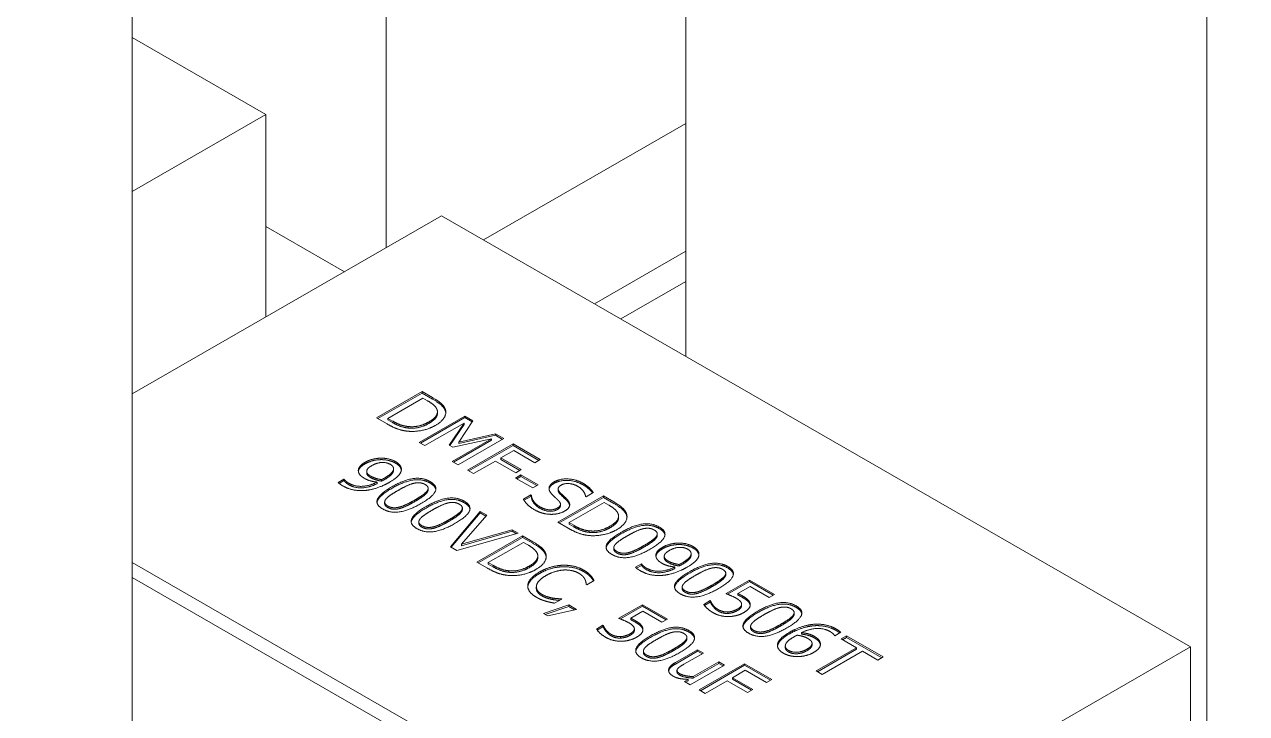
# Model space of a CAD drawing. Header units: millimetres. Extents: x 0 to 8410, y 0 to 5940.
# Drawn here: x 6881.3 to 6947.7, y 4976.3 to 5013.7 of the extents above; entities that cross this region are included whole.
import ezdxf

# ---------------------------------------------------------------- set-up
doc = ezdxf.new("R2010")
doc.units = ezdxf.units.MM
doc.header["$LTSCALE"] = 10
doc.layers.add('가시적인 것(ISO)', color=3, linetype='Continuous', lineweight=5, true_color=0x00ff00)
doc.layers.add('해치(ISO)', color=7, linetype='Continuous', lineweight=5)

msp = doc.modelspace()

# ---------------------------------------------------------------- hatches: boundary and pattern name
at = {"layer": '해치(ISO)'}
h = msp.add_hatch(dxfattribs=at)
h.set_pattern_fill('ANSI31', color=256, scale=254, angle=74.99998, style=0)
h.set_pattern_definition([(119.99998, (0, 0), (-27.49631, -15.87499), [])])
edge = h.paths.add_edge_path()
edge.add_line((7404.266, 4779.834), (7404.266, 4781.463))
edge.add_line((7404.266, 4781.463), (7404.266, 4781.939))
edge.add_line((7404.266, 4781.939), (7404.266, 4785.699))
edge.add_line((7404.266, 4785.699), (7404.266, 4786.359))
edge.add_line((7404.266, 4786.359), (7404.266, 4792.156))
edge.add_line((7404.266, 4792.156), (7404.266, 4792.172))
edge.add_line((7404.266, 4792.172), (7404.266, 4792.297))
edge.add_line((7404.266, 4792.297), (7404.266, 4796.599))
edge.add_line((7404.266, 4796.599), (7404.266, 4801.485))
edge.add_line((7404.266, 4801.485), (7404.266, 4808.841))
edge.add_line((7404.266, 4808.841), (7404.266, 4812.536))
edge.add_line((7404.266, 4812.536), (7403.364, 4813.055))
edge.add_line((7403.364, 4813.055), (7401.607, 4814.067))
edge.add_line((7401.607, 4814.067), (7401.098, 4814.36))
edge.add_line((7401.098, 4814.36), (7399.485, 4815.289))
edge.add_line((7399.485, 4815.289), (7381.652, 4825.558))
edge.add_line((7381.652, 4825.558), (7377.402, 4828.006))
edge.add_line((7377.402, 4828.006), (7375.982, 4828.824))
edge.add_line((7375.982, 4828.824), (7375.982, 4827.189))
edge.add_ellipse((7378.103, 4825.967), major_axis=(1.497, -2.6), ratio=0.578093, start_angle=225.11079, end_angle=315.11079)
edge.add_line((7378.103, 4823.514), (7397.549, 4812.316))
edge.add_ellipse((7397.549, 4808.637), major_axis=(2.246, -3.9), ratio=0.578093, start_angle=45.11079, end_angle=135.11079, ccw=False)
edge.add_line((7400.731, 4806.805), (7400.731, 4784.323))
edge.add_ellipse((7402.852, 4783.101), major_axis=(1.497, -2.6), ratio=0.578093, start_angle=225.11079, end_angle=315.11079)
edge.add_line((7402.852, 4780.648), (7404.266, 4779.834))
edge = h.paths.add_edge_path()
edge.add_line((6488.28, 5307.315), (6489.694, 5306.501))
edge.add_ellipse((6489.694, 5308.954), major_axis=(1.497, -2.6), ratio=0.578093, start_angle=315.11079, end_angle=405.11079)
edge.add_line((6491.816, 5307.732), (6491.816, 5330.214))
edge.add_ellipse((6494.998, 5328.382), major_axis=(-2.246, 3.9), ratio=0.578093, start_angle=315.11079, end_angle=405.11079, ccw=False)
edge.add_line((6494.998, 5332.061), (6514.443, 5320.863))
edge.add_ellipse((6514.443, 5323.316), major_axis=(1.497, -2.6), ratio=0.578093, start_angle=315.11079, end_angle=405.11079)
edge.add_line((6516.564, 5322.094), (6516.564, 5323.729))
edge.add_line((6516.564, 5323.729), (6498.559, 5334.098))
edge.add_line((6498.559, 5334.098), (6498.547, 5334.105))
edge.add_line((6498.547, 5334.105), (6488.28, 5340.017))
edge.add_line((6488.28, 5340.017), (6488.28, 5307.315))

# ---------------------------------------------------------------- linework, layer by layer
at = {"layer": '가시적인 것(ISO)'}
for p, q in [((6887.176, 3452.778), (6887.176, 5110.308)), ((6900.975, 5001.574), (6900.975, 5039.831)), ((6917.238, 5030.465), (6917.238, 4995.669)), ((6945.523, 4973.3), (6945.523, 5014.177)), ((6894.434, 5008.802), (6887.176, 5012.981)), ((6887.176, 5004.622), (6894.434, 5008.802)), ((6894.434, 4997.807), (6894.434, 5008.802)), ((6906.256, 5001.994), (6917.238, 5008.319)), ((6903.98, 5003.304), (6887.176, 4993.628)), ((6944.639, 4979.891), (6903.98, 5003.304)), ((6894.434, 5002.72), (6898.7, 5000.264)), ((6912.282, 4998.524), (6917.238, 5001.378)), ((6917.238, 4999.742), (6913.702, 4997.706)), ((6900.447, 4992.327), (6902.922, 4993.752)), ((6900.518, 4992.286), (6902.922, 4993.67)), ((6902.966, 4993.398), (6901.061, 4992.301)), ((6902.922, 4993.752), (6903.485, 4993.427)), ((6902.922, 4993.752), (6902.922, 4993.67)), ((6902.922, 4993.67), (6903.485, 4993.346)), ((6903.217, 4993.254), (6902.966, 4993.398)), ((6903.751, 4992.653), (6903.751, 4992.571)), ((6901.017, 4991.999), (6900.447, 4992.327)), ((6901.061, 4992.301), (6901.061, 4992.219)), ((6901.061, 4992.301), (6901.311, 4992.157)), ((6901.061, 4992.219), (6901.311, 4992.075)), ((6902.755, 4990.997), (6905.23, 4992.422)), ((6902.826, 4990.956), (6905.23, 4992.341)), ((6905.194, 4992.048), (6903.062, 4990.821)), ((6904.384, 4990.845), (6905.194, 4992.048)), ((6904.424, 4990.822), (6905.194, 4991.967)), ((6905.679, 4992.164), (6904.919, 4991.015)), ((6905.194, 4992.048), (6905.194, 4991.967)), ((6905.23, 4992.422), (6905.679, 4992.164)), ((6905.23, 4992.422), (6905.23, 4992.341)), ((6905.23, 4992.341), (6905.64, 4992.105)), ((6902.16, 4991.858), (6902.16, 4991.776)), ((6904.919, 4991.015), (6906.895, 4991.464)), ((6904.919, 4990.933), (6906.895, 4991.382)), ((6906.895, 4991.464), (6907.352, 4991.201)), ((6906.895, 4991.464), (6906.895, 4991.382)), ((6906.895, 4991.382), (6907.281, 4991.16)), ((6903.062, 4990.821), (6902.755, 4990.997)), ((6904.584, 4990.729), (6904.384, 4990.845)), ((6904.548, 4989.965), (6906.68, 4991.192)), ((6906.68, 4991.192), (6904.584, 4990.729)), ((6904.619, 4989.924), (6906.68, 4991.111)), ((6907.352, 4991.201), (6904.877, 4989.775)), ((6904.919, 4991.015), (6904.919, 4990.933)), ((6905.379, 4989.487), (6907.854, 4990.912)), ((6905.45, 4989.446), (6907.854, 4990.83)), ((6906.68, 4991.192), (6906.68, 4991.111)), ((6907.89, 4990.554), (6907.192, 4990.152)), ((6907.854, 4990.912), (6909.334, 4990.059)), ((6907.854, 4990.912), (6907.854, 4990.83)), ((6907.854, 4990.83), (6909.263, 4990.019)), ((6909.041, 4989.891), (6907.89, 4990.554)), ((6904.877, 4989.775), (6904.548, 4989.965)), ((6906.899, 4989.983), (6905.708, 4989.297)), ((6908.002, 4989.348), (6906.899, 4989.983)), ((6907.192, 4990.152), (6908.295, 4989.517)), ((6907.192, 4990.152), (6907.192, 4990.07)), ((6907.192, 4990.07), (6908.224, 4989.476)), ((6909.334, 4990.059), (6909.041, 4989.891)), ((6899.911, 4989.422), (6899.911, 4989.34)), ((6901.364, 4989.54), (6901.364, 4989.458)), ((6901.365, 4989.566), (6901.365, 4989.484)), ((6905.708, 4989.297), (6905.379, 4989.487)), ((6907.986, 4989.059), (6908.287, 4989.233)), ((6908.295, 4989.517), (6908.002, 4989.348)), ((6908.287, 4989.233), (6909.223, 4988.693)), ((6908.287, 4989.233), (6908.287, 4989.151)), ((6898.356, 4988.822), (6898.675, 4989.005)), ((6898.409, 4988.771), (6898.675, 4988.924)), ((6898.675, 4989.005), (6898.691, 4988.996)), ((6898.675, 4989.005), (6898.675, 4988.924)), ((6898.675, 4988.924), (6898.691, 4988.914)), ((6898.691, 4988.996), (6898.691, 4988.914)), ((6900.482, 4988.84), (6900.482, 4988.758)), ((6900.722, 4988.976), (6900.722, 4988.895)), ((6908.922, 4988.52), (6907.986, 4989.059)), ((6908.057, 4989.018), (6908.287, 4989.151)), ((6908.287, 4989.151), (6909.152, 4988.652)), ((6909.223, 4988.693), (6908.922, 4988.52)), ((6903.246, 4988.501), (6903.246, 4988.419)), ((6908.415, 4987.909), (6908.828, 4988.147)), ((6908.453, 4987.849), (6908.828, 4988.065)), ((6908.828, 4988.147), (6908.852, 4988.133)), ((6908.828, 4988.147), (6908.828, 4988.065)), ((6908.828, 4988.065), (6908.852, 4988.051)), ((6908.852, 4988.133), (6908.852, 4988.051)), ((6910.284, 4986.662), (6912.759, 4988.087)), ((6910.306, 4988.47), (6910.306, 4988.388)), ((6910.355, 4986.621), (6912.759, 4988.005)), ((6911.819, 4988.042), (6911.794, 4988.056)), ((6912.212, 4988.268), (6911.819, 4988.042)), ((6912.759, 4988.087), (6913.323, 4987.762)), ((6912.759, 4988.087), (6912.759, 4988.005)), ((6912.759, 4988.005), (6913.323, 4987.681)), ((6900.885, 4987.752), (6900.885, 4987.67)), ((6904.453, 4985.327), (6906.075, 4987.243)), ((6905.103, 4987.431), (6905.103, 4987.35)), ((6906.075, 4987.243), (6906.428, 4987.04)), ((6906.075, 4987.243), (6906.075, 4987.161)), ((6910.43, 4987.637), (6910.43, 4987.556)), ((6912.803, 4987.733), (6910.898, 4986.636)), ((6913.054, 4987.589), (6912.803, 4987.733)), ((6902.742, 4986.683), (6902.742, 4986.601)), ((6904.499, 4985.3), (6906.075, 4987.161)), ((6906.428, 4987.04), (6905.058, 4985.461)), ((6906.075, 4987.161), (6906.381, 4986.985)), ((6910.854, 4986.334), (6910.284, 4986.662)), ((6910.898, 4986.636), (6910.898, 4986.555)), ((6910.898, 4986.636), (6911.149, 4986.492)), ((6913.588, 4986.988), (6913.588, 4986.906)), ((6908.135, 4986.057), (6904.808, 4985.122)), ((6905.058, 4985.461), (6907.8, 4986.25)), ((6905.058, 4985.379), (6907.8, 4986.168)), ((6905.897, 4984.495), (6908.371, 4985.921)), ((6907.8, 4986.25), (6908.135, 4986.057)), ((6907.8, 4986.25), (6907.8, 4986.168)), ((6907.8, 4986.168), (6908.039, 4986.03)), ((6908.371, 4985.921), (6908.935, 4985.596)), ((6908.371, 4985.921), (6908.371, 4985.839)), ((6910.898, 4986.555), (6911.149, 4986.41)), ((6911.997, 4986.193), (6911.997, 4986.111)), ((6915.688, 4986.029), (6915.688, 4985.947)), ((6904.808, 4985.122), (6904.453, 4985.327)), ((6905.058, 4985.461), (6905.058, 4985.379)), ((6905.968, 4984.454), (6908.371, 4985.839)), ((6908.416, 4985.567), (6906.51, 4984.47)), ((6908.371, 4985.839), (6908.935, 4985.514)), ((6908.666, 4985.423), (6908.416, 4985.567)), ((6913.327, 4985.28), (6913.327, 4985.199)), ((6909.201, 4984.822), (6909.201, 4984.74)), ((6916.067, 4984.811), (6916.067, 4984.73)), ((6917.52, 4984.929), (6917.52, 4984.848)), ((6917.522, 4984.955), (6917.522, 4984.873)), ((6887.176, 4984.478), (6919.89, 4965.639)), ((6906.466, 4984.167), (6905.897, 4984.495)), ((6906.51, 4984.47), (6906.51, 4984.388)), ((6906.51, 4984.47), (6906.761, 4984.326)), ((6906.51, 4984.388), (6906.761, 4984.244)), ((6907.609, 4984.026), (6907.609, 4983.945)), ((6914.512, 4984.211), (6914.831, 4984.395)), ((6914.565, 4984.16), (6914.831, 4984.313)), ((6914.831, 4984.395), (6914.847, 4984.385)), ((6914.831, 4984.395), (6914.831, 4984.313)), ((6914.831, 4984.313), (6914.847, 4984.304)), ((6914.847, 4984.385), (6914.847, 4984.304)), ((6916.638, 4984.229), (6916.638, 4984.148)), ((6916.879, 4984.366), (6916.879, 4984.284)), ((6919.183, 4965.232), (6887.176, 4983.663)), ((6911.855, 4983.268), (6911.829, 4983.283)), ((6912.252, 4983.496), (6911.855, 4983.268)), ((6912.068, 4983.769), (6912.068, 4983.687)), ((6919.403, 4983.89), (6919.403, 4983.808)), ((6919.422, 4982.781), (6920.697, 4983.516)), ((6919.507, 4982.748), (6920.697, 4983.434)), ((6920.697, 4983.516), (6922.055, 4982.734)), ((6920.697, 4983.516), (6920.697, 4983.434)), ((6920.697, 4983.434), (6921.984, 4982.693)), ((6909.12, 4983.149), (6909.12, 4983.068)), ((6917.041, 4983.141), (6917.041, 4983.06)), ((6920.725, 4983.165), (6920.065, 4982.785)), ((6920.065, 4982.785), (6920.065, 4982.703)), ((6921.764, 4982.566), (6920.725, 4983.165)), ((6922.055, 4982.734), (6921.764, 4982.566)), ((6909.505, 4981.708), (6910.886, 4982.167)), ((6909.595, 4981.657), (6910.886, 4982.085)), ((6911.302, 4981.928), (6909.747, 4981.569)), ((6910.018, 4982.54), (6910.018, 4982.458)), ((6910.503, 4982.489), (6910.11, 4982.263)), ((6910.479, 4982.503), (6910.503, 4982.489)), ((6910.479, 4982.503), (6910.479, 4982.475)), ((6910.886, 4982.167), (6911.302, 4981.928)), ((6910.886, 4982.167), (6910.886, 4982.085)), ((6910.886, 4982.085), (6911.2, 4981.904)), ((6913.6, 4981.441), (6914.876, 4982.175)), ((6913.685, 4981.408), (6914.876, 4982.093)), ((6914.876, 4982.175), (6916.233, 4981.393)), ((6914.876, 4982.175), (6914.876, 4982.093)), ((6914.876, 4982.093), (6916.162, 4981.352)), ((6918.208, 4982.2), (6918.559, 4982.402)), ((6918.248, 4982.141), (6918.559, 4982.321)), ((6918.559, 4982.402), (6918.583, 4982.388)), ((6918.559, 4982.402), (6918.559, 4982.321)), ((6918.559, 4982.321), (6918.583, 4982.307)), ((6918.583, 4982.388), (6918.583, 4982.307)), ((6918.718, 4982.159), (6918.718, 4982.077)), ((6920.264, 4982.206), (6920.264, 4982.125)), ((6909.747, 4981.569), (6909.505, 4981.708)), ((6914.904, 4981.824), (6914.244, 4981.444)), ((6914.244, 4981.444), (6914.244, 4981.362)), ((6915.942, 4981.226), (6914.904, 4981.824)), ((6916.233, 4981.393), (6915.942, 4981.226)), ((6919.516, 4981.789), (6919.516, 4981.707)), ((6923.117, 4981.751), (6923.117, 4981.669)), ((6912.387, 4980.86), (6912.738, 4981.062)), ((6912.426, 4980.8), (6912.738, 4980.98)), ((6912.738, 4981.062), (6912.762, 4981.048)), ((6912.738, 4981.062), (6912.738, 4980.98)), ((6912.738, 4980.98), (6912.762, 4980.966)), ((6912.762, 4981.048), (6912.762, 4980.966)), ((6912.896, 4980.818), (6912.896, 4980.736)), ((6914.443, 4980.866), (6914.443, 4980.784)), ((6920.755, 4981.002), (6920.755, 4980.921)), ((6923.517, 4980.663), (6923.517, 4980.581)), ((6925.645, 4980.68), (6925.326, 4980.497)), ((6913.694, 4980.448), (6913.694, 4980.367)), ((6917.295, 4980.411), (6917.295, 4980.329)), ((6922.637, 4979.936), (6922.637, 4979.854)), ((6924.09, 4980.081), (6924.09, 4979.999)), ((6925.326, 4980.497), (6925.312, 4980.505)), ((6925.665, 4980.318), (6925.958, 4980.486)), ((6926.495, 4979.84), (6925.665, 4980.318)), ((6925.736, 4980.277), (6925.958, 4980.405)), ((6925.958, 4980.486), (6927.947, 4979.341)), ((6925.958, 4980.486), (6925.958, 4980.405)), ((6925.958, 4980.405), (6927.876, 4979.3)), ((6914.934, 4979.662), (6914.934, 4979.58)), ((6916.671, 4979.042), (6917.876, 4979.736)), ((6916.671, 4978.96), (6917.876, 4979.654)), ((6918.189, 4979.556), (6917.13, 4978.946)), ((6917.876, 4979.736), (6918.189, 4979.556)), ((6917.876, 4979.736), (6917.876, 4979.654)), ((6917.876, 4979.654), (6918.118, 4979.515)), ((6919.89, 4965.639), (6944.639, 4979.891)), ((6924.313, 4978.583), (6926.495, 4979.84)), ((6924.384, 4978.542), (6926.495, 4979.758)), ((6926.824, 4979.65), (6924.642, 4978.394)), ((6926.495, 4979.84), (6926.495, 4979.758)), ((6927.655, 4979.172), (6926.824, 4979.65)), ((6927.947, 4979.341), (6927.655, 4979.172)), ((6944.639, 4968.896), (6944.639, 4979.891)), ((6916.757, 4978.609), (6916.757, 4978.527)), ((6919.334, 4978.896), (6917.477, 4977.827)), ((6917.633, 4978.277), (6919.021, 4979.076)), ((6917.633, 4978.195), (6919.021, 4978.995)), ((6917.954, 4977.552), (6920.429, 4978.977)), ((6918.025, 4977.511), (6920.429, 4978.895)), ((6919.021, 4979.076), (6919.334, 4978.896)), ((6919.021, 4979.076), (6919.021, 4978.995)), ((6919.021, 4978.995), (6919.263, 4978.855)), ((6920.465, 4978.619), (6919.767, 4978.217)), ((6920.429, 4978.977), (6921.909, 4978.125)), ((6920.429, 4978.977), (6920.429, 4978.895)), ((6920.429, 4978.895), (6921.838, 4978.084)), ((6921.616, 4977.956), (6920.465, 4978.619)), ((6917.164, 4978.007), (6917.368, 4978.125)), ((6917.477, 4977.827), (6917.164, 4978.007)), ((6917.235, 4977.966), (6917.368, 4978.043)), ((6917.368, 4978.125), (6917.368, 4978.043)), ((6917.633, 4978.277), (6917.633, 4978.195)), ((6919.474, 4978.048), (6918.283, 4977.362)), ((6920.577, 4977.413), (6919.474, 4978.048)), ((6919.767, 4978.217), (6920.87, 4977.582)), ((6919.767, 4978.217), (6919.767, 4978.135)), ((6919.767, 4978.135), (6920.799, 4977.541)), ((6921.909, 4978.125), (6921.616, 4977.956)), ((6924.642, 4978.394), (6924.313, 4978.583)), ((6918.283, 4977.362), (6917.954, 4977.552)), ((6920.87, 4977.582), (6920.577, 4977.413))]:
    msp.add_line(p, q, dxfattribs=at)
for points in [[(6903.722, 4992.792), (6903.668, 4992.913), (6903.439, 4993.126), (6903.217, 4993.254)], [(6903.485, 4993.427), (6903.834, 4993.226), (6904.127, 4992.938), (6904.175, 4992.804)], [(6903.485, 4993.346), (6903.834, 4993.145), (6904.127, 4992.856), (6904.175, 4992.722)], [(6903.295, 4992.114), (6903.58, 4992.278), (6903.794, 4992.619), (6903.722, 4992.792)], [(6904.175, 4992.804), (6904.256, 4992.575), (6903.995, 4992.122), (6903.634, 4991.914)], [(6904.175, 4992.722), (6904.199, 4992.655), (6904.204, 4992.589)], [(6902.092, 4991.608), (6901.785, 4991.649), (6901.317, 4991.825), (6901.017, 4991.999)], [(6901.311, 4992.157), (6901.53, 4992.031), (6901.931, 4991.881), (6902.16, 4991.858)], [(6901.311, 4992.075), (6901.53, 4991.949), (6901.931, 4991.799), (6902.16, 4991.776)], [(6903.634, 4991.914), (6903.295, 4991.719), (6902.475, 4991.563), (6902.092, 4991.608)], [(6902.16, 4991.858), (6902.449, 4991.825), (6903.006, 4991.948), (6903.295, 4992.114)], [(6902.16, 4991.776), (6902.449, 4991.744), (6903.006, 4991.866), (6903.295, 4992.032)], [(6899.463, 4989.397), (6899.433, 4989.532), (6899.607, 4989.79), (6899.826, 4989.915)], [(6899.826, 4989.915), (6900.016, 4990.025), (6900.457, 4990.136), (6900.68, 4990.139)], [(6899.826, 4989.834), (6900.016, 4989.943), (6900.457, 4990.054), (6900.68, 4990.058)], [(6901.194, 4989.8), (6900.989, 4989.918), (6900.453, 4989.889), (6900.177, 4989.729)], [(6900.68, 4990.139), (6900.893, 4990.144), (6901.314, 4990.042), (6901.466, 4989.955)], [(6900.68, 4990.058), (6900.893, 4990.062), (6901.314, 4989.961), (6901.466, 4989.873)], [(6901.466, 4989.955), (6901.637, 4989.857), (6901.799, 4989.631), (6901.793, 4989.51)], [(6899.794, 4989.038), (6899.657, 4989.116), (6899.491, 4989.281), (6899.463, 4989.397)], [(6900.177, 4989.729), (6900.02, 4989.639), (6899.898, 4989.477), (6899.914, 4989.384)], [(6899.911, 4989.34), (6899.911, 4989.322), (6899.914, 4989.302)], [(6899.914, 4989.384), (6899.926, 4989.317), (6900.05, 4989.206), (6900.143, 4989.153)], [(6899.914, 4989.302), (6899.926, 4989.235), (6900.05, 4989.125), (6900.143, 4989.071)], [(6900.885, 4989.063), (6901.135, 4989.207), (6901.36, 4989.443), (6901.364, 4989.54)], [(6900.885, 4988.981), (6901.135, 4989.126), (6901.36, 4989.361), (6901.364, 4989.458)], [(6901.793, 4989.51), (6901.785, 4989.358), (6901.484, 4989.023), (6901.145, 4988.827)], [(6901.364, 4989.54), (6901.372, 4989.628), (6901.282, 4989.749), (6901.194, 4989.8)], [(6901.364, 4989.458), (6901.365, 4989.472), (6901.365, 4989.484)], [(6898.602, 4988.64), (6898.536, 4988.678), (6898.4, 4988.773), (6898.356, 4988.822)], [(6899.834, 4988.386), (6899.499, 4988.357), (6898.895, 4988.472), (6898.602, 4988.64)], [(6898.691, 4988.996), (6898.709, 4988.958), (6898.843, 4988.832), (6898.933, 4988.78)], [(6898.691, 4988.914), (6898.709, 4988.876), (6898.843, 4988.75), (6898.933, 4988.698)], [(6898.933, 4988.78), (6899.258, 4988.593), (6900.058, 4988.627), (6900.482, 4988.84)], [(6898.933, 4988.698), (6899.258, 4988.511), (6900.058, 4988.545), (6900.482, 4988.758)], [(6900.482, 4988.84), (6900.259, 4988.864), (6899.936, 4988.956), (6899.794, 4989.038)], [(6901.145, 4988.827), (6900.839, 4988.651), (6900.151, 4988.414), (6899.834, 4988.386)], [(6900.143, 4989.153), (6900.249, 4989.092), (6900.568, 4988.994), (6900.722, 4988.976)], [(6900.143, 4989.071), (6900.249, 4989.01), (6900.568, 4988.912), (6900.722, 4988.895)], [(6900.778, 4987.383), (6900.369, 4987.618), (6900.622, 4988.205), (6901.274, 4988.58)], [(6900.722, 4988.976), (6900.748, 4988.989), (6900.835, 4989.034), (6900.885, 4989.063)], [(6900.722, 4988.895), (6900.748, 4988.907), (6900.835, 4988.952), (6900.885, 4988.981)], [(6901.274, 4988.58), (6901.944, 4988.966), (6902.95, 4989.1), (6903.356, 4988.867)], [(6901.274, 4988.499), (6901.944, 4988.884), (6902.95, 4989.018), (6903.356, 4988.785)], [(6902.451, 4988.771), (6902.275, 4988.727), (6901.853, 4988.526), (6901.611, 4988.386)], [(6903.081, 4988.709), (6902.942, 4988.788), (6902.634, 4988.816), (6902.451, 4988.771)], [(6903.356, 4988.867), (6903.763, 4988.632), (6903.504, 4988.042), (6902.858, 4987.67)], [(6903.187, 4988.352), (6903.263, 4988.453), (6903.219, 4988.629), (6903.081, 4988.709)], [(6903.356, 4988.785), (6903.635, 4988.624), (6903.662, 4988.435)], [(6909.809, 4988.506), (6909.815, 4988.597), (6909.951, 4988.773), (6910.096, 4988.856)], [(6910.096, 4988.856), (6910.397, 4989.029), (6911.273, 4988.993), (6911.636, 4988.784)], [(6910.096, 4988.774), (6910.397, 4988.948), (6911.273, 4988.912), (6911.636, 4988.703)], [(6910.473, 4988.678), (6910.316, 4988.588), (6910.296, 4988.385), (6910.411, 4988.271)], [(6911.373, 4988.608), (6911.145, 4988.739), (6910.647, 4988.779), (6910.473, 4988.678)], [(6911.794, 4988.056), (6911.784, 4988.186), (6911.576, 4988.491), (6911.373, 4988.608)], [(6911.636, 4988.784), (6911.845, 4988.664), (6912.131, 4988.404), (6912.212, 4988.268)], [(6900.949, 4987.908), (6900.869, 4987.807), (6900.909, 4987.624), (6901.053, 4987.541)], [(6901.611, 4988.386), (6901.35, 4988.236), (6901.033, 4988.017), (6900.949, 4987.908)], [(6902.521, 4987.864), (6902.776, 4988.011), (6903.111, 4988.25), (6903.187, 4988.352)], [(6902.521, 4987.783), (6902.776, 4987.929), (6903.111, 4988.168), (6903.187, 4988.27)], [(6903.131, 4987.511), (6903.801, 4987.897), (6904.808, 4988.031), (6905.213, 4987.797)], [(6903.131, 4987.429), (6903.801, 4987.815), (6904.808, 4987.949), (6905.213, 4987.716)], [(6903.187, 4988.27), (6903.246, 4988.349), (6903.246, 4988.419)], [(6909.035, 4987.33), (6908.766, 4987.485), (6908.501, 4987.767), (6908.415, 4987.909)], [(6908.852, 4988.133), (6908.862, 4987.952), (6909.105, 4987.618), (6909.296, 4987.508)], [(6908.852, 4988.051), (6908.862, 4987.87), (6909.105, 4987.536), (6909.296, 4987.426)], [(6909.999, 4988.145), (6909.905, 4988.238), (6909.805, 4988.414), (6909.809, 4988.506)], [(6910.334, 4987.822), (6910.252, 4987.907), (6910.106, 4988.042), (6909.999, 4988.145)], [(6910.306, 4988.388), (6910.306, 4988.294), (6910.411, 4988.189)], [(6910.411, 4988.271), (6910.487, 4988.194), (6910.717, 4987.978), (6910.788, 4987.903)], [(6910.411, 4988.189), (6910.487, 4988.113), (6910.717, 4987.897), (6910.788, 4987.821)], [(6910.788, 4987.903), (6910.964, 4987.712), (6910.886, 4987.394), (6910.655, 4987.261)], [(6902.858, 4987.67), (6902.192, 4987.287), (6901.181, 4987.151), (6900.778, 4987.383)], [(6901.053, 4987.541), (6901.19, 4987.462), (6901.498, 4987.435), (6901.679, 4987.481)], [(6901.053, 4987.459), (6901.19, 4987.381), (6901.498, 4987.353), (6901.679, 4987.399)], [(6901.679, 4987.481), (6901.849, 4987.524), (6902.267, 4987.718), (6902.521, 4987.864)], [(6901.679, 4987.399), (6901.849, 4987.442), (6902.267, 4987.636), (6902.521, 4987.783)], [(6902.636, 4986.313), (6902.226, 4986.549), (6902.479, 4987.135), (6903.131, 4987.511)], [(6903.468, 4987.317), (6903.207, 4987.167), (6902.89, 4986.947), (6902.806, 4986.839)], [(6904.308, 4987.701), (6904.132, 4987.658), (6903.711, 4987.457), (6903.468, 4987.317)], [(6904.938, 4987.639), (6904.8, 4987.719), (6904.491, 4987.746), (6904.308, 4987.701)], [(6904.378, 4986.795), (6904.633, 4986.941), (6904.968, 4987.181), (6905.044, 4987.282)], [(6905.213, 4987.797), (6905.62, 4987.563), (6905.361, 4986.973), (6904.715, 4986.601)], [(6905.044, 4987.282), (6905.12, 4987.384), (6905.076, 4987.559), (6904.938, 4987.639)], [(6905.044, 4987.2), (6905.103, 4987.279), (6905.103, 4987.35)], [(6905.213, 4987.716), (6905.492, 4987.555), (6905.519, 4987.365)], [(6909.905, 4987.088), (6909.679, 4987.094), (6909.261, 4987.2), (6909.035, 4987.33)], [(6909.296, 4987.508), (6909.568, 4987.351), (6910.074, 4987.321), (6910.26, 4987.429)], [(6909.296, 4987.426), (6909.568, 4987.269), (6910.074, 4987.239), (6910.26, 4987.347)], [(6910.655, 4987.261), (6910.509, 4987.177), (6910.11, 4987.083), (6909.905, 4987.088)], [(6910.26, 4987.429), (6910.409, 4987.514), (6910.447, 4987.705), (6910.334, 4987.822)], [(6910.788, 4987.821), (6910.91, 4987.688), (6910.929, 4987.571)], [(6913.559, 4987.127), (6913.505, 4987.248), (6913.277, 4987.461), (6913.054, 4987.589)], [(6913.323, 4987.762), (6913.672, 4987.561), (6913.964, 4987.273), (6914.013, 4987.139)], [(6913.323, 4987.681), (6913.672, 4987.48), (6913.964, 4987.191), (6914.013, 4987.057)], [(6904.715, 4986.601), (6904.049, 4986.217), (6903.039, 4986.081), (6902.636, 4986.313)], [(6902.806, 4986.839), (6902.726, 4986.737), (6902.766, 4986.555), (6902.91, 4986.471)], [(6903.536, 4986.411), (6903.707, 4986.454), (6904.124, 4986.648), (6904.378, 4986.795)], [(6903.536, 4986.33), (6903.707, 4986.372), (6904.124, 4986.566), (6904.378, 4986.713)], [(6904.378, 4986.713), (6904.633, 4986.86), (6904.968, 4987.099), (6905.044, 4987.2)], [(6913.132, 4986.449), (6913.417, 4986.613), (6913.632, 4986.954), (6913.559, 4987.127)], [(6914.013, 4987.139), (6914.093, 4986.91), (6913.832, 4986.457), (6913.471, 4986.249)], [(6913.716, 4986.108), (6914.386, 4986.494), (6915.392, 4986.628), (6915.798, 4986.395)], [(6914.013, 4987.057), (6914.036, 4986.99), (6914.041, 4986.924)], [(6902.91, 4986.471), (6903.047, 4986.393), (6903.356, 4986.365), (6903.536, 4986.411)], [(6902.91, 4986.39), (6903.047, 4986.311), (6903.356, 4986.283), (6903.536, 4986.33)], [(6911.929, 4985.943), (6911.622, 4985.984), (6911.155, 4986.16), (6910.854, 4986.334)], [(6911.149, 4986.492), (6911.367, 4986.366), (6911.768, 4986.216), (6911.997, 4986.193)], [(6911.149, 4986.41), (6911.367, 4986.284), (6911.768, 4986.134), (6911.997, 4986.111)], [(6913.471, 4986.249), (6913.132, 4986.054), (6912.312, 4985.898), (6911.929, 4985.943)], [(6911.997, 4986.193), (6912.286, 4986.16), (6912.843, 4986.283), (6913.132, 4986.449)], [(6911.997, 4986.111), (6912.286, 4986.079), (6912.843, 4986.201), (6913.132, 4986.367)], [(6913.22, 4984.911), (6912.811, 4985.146), (6913.064, 4985.733), (6913.716, 4986.108)], [(6914.053, 4985.914), (6913.792, 4985.764), (6913.475, 4985.545), (6913.391, 4985.436)], [(6913.716, 4986.027), (6914.386, 4986.412), (6915.392, 4986.546), (6915.798, 4986.313)], [(6914.893, 4986.299), (6914.717, 4986.255), (6914.295, 4986.054), (6914.053, 4985.914)], [(6915.523, 4986.237), (6915.384, 4986.316), (6915.076, 4986.344), (6914.893, 4986.299)], [(6915.798, 4986.395), (6916.205, 4986.16), (6915.946, 4985.57), (6915.3, 4985.198)], [(6915.629, 4985.88), (6915.705, 4985.981), (6915.661, 4986.157), (6915.523, 4986.237)], [(6915.629, 4985.798), (6915.688, 4985.877), (6915.688, 4985.947)], [(6915.798, 4986.313), (6916.077, 4986.152), (6916.104, 4985.963)], [(6909.172, 4984.961), (6909.118, 4985.082), (6908.889, 4985.295), (6908.666, 4985.423)], [(6908.935, 4985.596), (6909.284, 4985.395), (6909.577, 4985.106), (6909.625, 4984.972)], [(6908.935, 4985.514), (6909.284, 4985.313), (6909.577, 4985.025), (6909.625, 4984.891)], [(6913.391, 4985.436), (6913.311, 4985.335), (6913.351, 4985.152), (6913.495, 4985.069)], [(6914.121, 4985.009), (6914.291, 4985.052), (6914.709, 4985.246), (6914.963, 4985.392)], [(6914.121, 4984.927), (6914.291, 4984.97), (6914.709, 4985.164), (6914.963, 4985.311)], [(6914.963, 4985.392), (6915.218, 4985.539), (6915.553, 4985.778), (6915.629, 4985.88)], [(6914.963, 4985.311), (6915.218, 4985.457), (6915.553, 4985.696), (6915.629, 4985.798)], [(6915.619, 4984.786), (6915.589, 4984.921), (6915.763, 4985.179), (6915.982, 4985.305)], [(6915.982, 4985.305), (6916.173, 4985.414), (6916.614, 4985.525), (6916.836, 4985.529)], [(6915.982, 4985.223), (6916.173, 4985.333), (6916.614, 4985.443), (6916.836, 4985.447)], [(6917.35, 4985.189), (6917.145, 4985.307), (6916.61, 4985.278), (6916.333, 4985.119)], [(6916.836, 4985.529), (6917.049, 4985.533), (6917.47, 4985.432), (6917.623, 4985.344)], [(6916.836, 4985.447), (6917.049, 4985.452), (6917.47, 4985.35), (6917.623, 4985.262)], [(6917.623, 4985.344), (6917.793, 4985.246), (6917.956, 4985.021), (6917.95, 4984.899)], [(6908.745, 4984.283), (6909.029, 4984.447), (6909.244, 4984.788), (6909.172, 4984.961)], [(6909.625, 4984.972), (6909.705, 4984.744), (6909.444, 4984.291), (6909.083, 4984.083)], [(6909.625, 4984.891), (6909.648, 4984.824), (6909.654, 4984.758)], [(6915.3, 4985.198), (6914.634, 4984.815), (6913.624, 4984.679), (6913.22, 4984.911)], [(6913.495, 4985.069), (6913.632, 4984.99), (6913.94, 4984.963), (6914.121, 4985.009)], [(6913.495, 4984.987), (6913.632, 4984.909), (6913.94, 4984.881), (6914.121, 4984.927)], [(6915.95, 4984.427), (6915.814, 4984.505), (6915.647, 4984.671), (6915.619, 4984.786)], [(6916.333, 4985.119), (6916.177, 4985.029), (6916.054, 4984.866), (6916.07, 4984.773)], [(6916.067, 4984.73), (6916.067, 4984.711), (6916.07, 4984.692)], [(6916.07, 4984.773), (6916.082, 4984.706), (6916.207, 4984.596), (6916.299, 4984.542)], [(6916.07, 4984.692), (6916.082, 4984.625), (6916.207, 4984.514), (6916.299, 4984.461)], [(6917.041, 4984.452), (6917.292, 4984.597), (6917.516, 4984.832), (6917.52, 4984.929)], [(6917.041, 4984.371), (6917.292, 4984.515), (6917.516, 4984.751), (6917.52, 4984.848)], [(6917.95, 4984.899), (6917.942, 4984.747), (6917.641, 4984.412), (6917.302, 4984.217)], [(6917.52, 4984.929), (6917.528, 4985.017), (6917.438, 4985.138), (6917.35, 4985.189)], [(6917.52, 4984.848), (6917.522, 4984.861), (6917.522, 4984.873)], [(6907.541, 4983.777), (6907.234, 4983.817), (6906.767, 4983.994), (6906.466, 4984.167)], [(6906.761, 4984.326), (6906.98, 4984.2), (6907.381, 4984.05), (6907.609, 4984.026)], [(6906.761, 4984.244), (6906.98, 4984.118), (6907.381, 4983.968), (6907.609, 4983.945)], [(6909.083, 4984.083), (6908.745, 4983.888), (6907.924, 4983.732), (6907.541, 4983.777)], [(6907.609, 4984.026), (6907.898, 4983.994), (6908.456, 4984.117), (6908.745, 4984.283)], [(6907.609, 4983.945), (6907.898, 4983.912), (6908.456, 4984.035), (6908.745, 4984.201)], [(6908.656, 4983.23), (6908.668, 4983.407), (6908.987, 4983.778), (6909.3, 4983.958)], [(6909.3, 4983.958), (6909.611, 4984.137), (6910.231, 4984.312), (6910.552, 4984.323)], [(6909.3, 4983.877), (6909.611, 4984.056), (6910.231, 4984.23), (6910.552, 4984.241)], [(6910.612, 4984.065), (6910.381, 4984.052), (6909.882, 4983.898), (6909.643, 4983.761)], [(6910.552, 4984.323), (6910.866, 4984.334), (6911.446, 4984.201), (6911.697, 4984.056)], [(6910.552, 4984.241), (6910.866, 4984.252), (6911.446, 4984.119), (6911.697, 4983.975)], [(6911.414, 4983.896), (6911.255, 4983.987), (6910.842, 4984.075), (6910.612, 4984.065)], [(6911.697, 4984.056), (6911.821, 4983.985), (6912.004, 4983.838), (6912.068, 4983.769)], [(6911.697, 4983.975), (6911.821, 4983.903), (6912.004, 4983.756), (6912.068, 4983.687)], [(6914.759, 4984.03), (6914.693, 4984.068), (6914.556, 4984.162), (6914.512, 4984.211)], [(6915.99, 4983.776), (6915.655, 4983.747), (6915.052, 4983.861), (6914.759, 4984.03)], [(6914.847, 4984.385), (6914.865, 4984.347), (6914.999, 4984.221), (6915.09, 4984.169)], [(6914.847, 4984.304), (6914.865, 4984.265), (6914.999, 4984.14), (6915.09, 4984.088)], [(6915.09, 4984.169), (6915.415, 4983.982), (6916.215, 4984.016), (6916.638, 4984.229)], [(6915.09, 4984.088), (6915.415, 4983.9), (6916.215, 4983.934), (6916.638, 4984.148)], [(6916.638, 4984.229), (6916.415, 4984.254), (6916.092, 4984.345), (6915.95, 4984.427)], [(6917.302, 4984.217), (6916.995, 4984.04), (6916.307, 4983.803), (6915.99, 4983.776)], [(6916.299, 4984.542), (6916.405, 4984.481), (6916.724, 4984.383), (6916.879, 4984.366)], [(6916.299, 4984.461), (6916.405, 4984.399), (6916.724, 4984.301), (6916.879, 4984.284)], [(6916.935, 4982.772), (6916.526, 4983.007), (6916.778, 4983.594), (6917.43, 4983.97)], [(6916.879, 4984.366), (6916.905, 4984.378), (6916.991, 4984.423), (6917.041, 4984.452)], [(6916.879, 4984.284), (6916.905, 4984.297), (6916.991, 4984.342), (6917.041, 4984.371)], [(6917.43, 4983.97), (6918.1, 4984.355), (6919.107, 4984.489), (6919.512, 4984.256)], [(6917.43, 4983.888), (6918.1, 4984.274), (6919.107, 4984.408), (6919.512, 4984.174)], [(6918.607, 4984.16), (6918.431, 4984.116), (6918.01, 4983.915), (6917.767, 4983.776)], [(6919.237, 4984.098), (6919.099, 4984.177), (6918.79, 4984.205), (6918.607, 4984.16)], [(6919.512, 4984.256), (6919.919, 4984.022), (6919.66, 4983.431), (6919.015, 4983.059)], [(6919.343, 4983.741), (6919.42, 4983.842), (6919.376, 4984.018), (6919.237, 4984.098)], [(6919.512, 4984.174), (6919.791, 4984.013), (6919.818, 4983.824)], [(6909.643, 4983.761), (6909.388, 4983.614), (6909.144, 4983.332), (6909.124, 4983.198)], [(6911.757, 4983.562), (6911.715, 4983.646), (6911.558, 4983.813), (6911.414, 4983.896)], [(6911.829, 4983.283), (6911.825, 4983.331), (6911.801, 4983.474), (6911.757, 4983.562)], [(6912.068, 4983.769), (6912.122, 4983.708), (6912.214, 4983.569), (6912.252, 4983.496)], [(6917.105, 4983.297), (6917.025, 4983.196), (6917.065, 4983.013), (6917.21, 4982.93)], [(6917.767, 4983.776), (6917.506, 4983.625), (6917.189, 4983.406), (6917.105, 4983.297)], [(6917.835, 4982.87), (6918.006, 4982.913), (6918.423, 4983.107), (6918.678, 4983.253)], [(6918.678, 4983.253), (6918.932, 4983.4), (6919.267, 4983.639), (6919.343, 4983.741)], [(6918.678, 4983.172), (6918.932, 4983.318), (6919.267, 4983.557), (6919.343, 4983.659)], [(6919.343, 4983.659), (6919.403, 4983.738), (6919.403, 4983.808)], [(6909.128, 4982.584), (6908.887, 4982.723), (6908.642, 4983.051), (6908.656, 4983.23)], [(6909.124, 4983.198), (6909.106, 4983.068), (6909.26, 4982.836), (6909.416, 4982.746)], [(6909.416, 4982.746), (6909.559, 4982.664), (6909.872, 4982.564), (6910.018, 4982.54)], [(6909.416, 4982.664), (6909.559, 4982.582), (6909.872, 4982.483), (6910.018, 4982.458)], [(6919.015, 4983.059), (6918.349, 4982.676), (6917.338, 4982.54), (6916.935, 4982.772)], [(6917.21, 4982.93), (6917.346, 4982.852), (6917.655, 4982.824), (6917.835, 4982.87)], [(6917.21, 4982.848), (6917.346, 4982.77), (6917.655, 4982.742), (6917.835, 4982.788)], [(6917.835, 4982.788), (6918.006, 4982.831), (6918.423, 4983.025), (6918.678, 4983.172)], [(6919.971, 4982.534), (6919.835, 4982.612), (6919.522, 4982.744), (6919.422, 4982.781)], [(6920.065, 4982.785), (6920.134, 4982.755), (6920.256, 4982.691), (6920.304, 4982.663)], [(6920.065, 4982.703), (6920.134, 4982.673), (6920.256, 4982.609), (6920.304, 4982.582)], [(6920.304, 4982.663), (6920.495, 4982.554), (6920.695, 4982.366), (6920.723, 4982.244)], [(6909.641, 4982.371), (6909.497, 4982.413), (6909.276, 4982.498), (6909.128, 4982.584)], [(6910.11, 4982.263), (6909.99, 4982.288), (6909.775, 4982.331), (6909.641, 4982.371)], [(6910.018, 4982.54), (6910.16, 4982.518), (6910.403, 4982.503), (6910.479, 4982.503)], [(6918.716, 4981.746), (6918.539, 4981.848), (6918.272, 4982.092), (6918.208, 4982.2)], [(6918.583, 4982.388), (6918.593, 4982.35), (6918.664, 4982.227), (6918.718, 4982.159)], [(6918.583, 4982.307), (6918.593, 4982.269), (6918.664, 4982.145), (6918.718, 4982.077)], [(6918.718, 4982.159), (6918.782, 4982.082), (6918.906, 4981.967), (6919.009, 4981.908)], [(6918.718, 4982.077), (6918.782, 4982.001), (6918.906, 4981.885), (6919.009, 4981.826)], [(6919.516, 4981.789), (6919.652, 4981.796), (6919.913, 4981.872), (6920.045, 4981.948)], [(6920.262, 4982.235), (6920.254, 4982.311), (6920.098, 4982.461), (6919.971, 4982.534)], [(6920.045, 4981.948), (6920.178, 4982.025), (6920.274, 4982.163), (6920.262, 4982.235)], [(6920.304, 4982.582), (6920.495, 4982.472), (6920.695, 4982.285), (6920.723, 4982.162)], [(6920.723, 4982.244), (6920.753, 4982.12), (6920.605, 4981.883), (6920.38, 4981.753)], [(6920.723, 4982.162), (6920.727, 4982.147), (6920.729, 4982.132)], [(6921.144, 4981.831), (6921.814, 4982.216), (6922.821, 4982.35), (6923.226, 4982.117)], [(6921.144, 4981.749), (6921.814, 4982.135), (6922.821, 4982.269), (6923.226, 4982.035)], [(6922.322, 4982.021), (6922.145, 4981.977), (6921.724, 4981.776), (6921.481, 4981.637)], [(6922.951, 4981.959), (6922.813, 4982.038), (6922.504, 4982.066), (6922.322, 4982.021)], [(6923.226, 4982.117), (6923.633, 4981.883), (6923.375, 4981.292), (6922.729, 4980.921)], [(6923.058, 4981.602), (6923.134, 4981.704), (6923.09, 4981.879), (6922.951, 4981.959)], [(6923.226, 4982.035), (6923.506, 4981.874), (6923.532, 4981.685)], [(6914.15, 4981.193), (6914.013, 4981.272), (6913.7, 4981.404), (6913.6, 4981.441)], [(6914.244, 4981.444), (6914.312, 4981.414), (6914.434, 4981.35), (6914.482, 4981.323)], [(6914.244, 4981.362), (6914.312, 4981.332), (6914.434, 4981.269), (6914.482, 4981.241)], [(6914.482, 4981.323), (6914.673, 4981.213), (6914.874, 4981.026), (6914.902, 4980.903)], [(6919.566, 4981.536), (6919.349, 4981.531), (6918.908, 4981.635), (6918.716, 4981.746)], [(6919.009, 4981.908), (6919.109, 4981.85), (6919.37, 4981.783), (6919.516, 4981.789)], [(6919.009, 4981.826), (6919.109, 4981.768), (6919.37, 4981.701), (6919.516, 4981.707)], [(6919.516, 4981.707), (6919.652, 4981.714), (6919.913, 4981.79), (6920.045, 4981.867)], [(6920.38, 4981.753), (6920.202, 4981.65), (6919.783, 4981.541), (6919.566, 4981.536)], [(6920.649, 4980.633), (6920.24, 4980.869), (6920.493, 4981.455), (6921.144, 4981.831)], [(6921.481, 4981.637), (6921.221, 4981.486), (6920.904, 4981.267), (6920.82, 4981.158)], [(6922.392, 4981.115), (6922.647, 4981.261), (6922.982, 4981.5), (6923.058, 4981.602)], [(6922.392, 4981.033), (6922.647, 4981.179), (6922.982, 4981.419), (6923.058, 4981.52)], [(6923.058, 4981.52), (6923.117, 4981.599), (6923.117, 4981.669)], [(6912.894, 4980.406), (6912.718, 4980.507), (6912.451, 4980.751), (6912.387, 4980.86)], [(6912.762, 4981.048), (6912.772, 4981.01), (6912.842, 4980.886), (6912.896, 4980.818)], [(6912.762, 4980.966), (6912.772, 4980.928), (6912.842, 4980.804), (6912.896, 4980.736)], [(6912.896, 4980.818), (6912.96, 4980.742), (6913.085, 4980.626), (6913.187, 4980.567)], [(6912.896, 4980.736), (6912.96, 4980.66), (6913.085, 4980.545), (6913.187, 4980.486)], [(6913.694, 4980.448), (6913.831, 4980.455), (6914.091, 4980.532), (6914.224, 4980.608)], [(6914.44, 4980.894), (6914.432, 4980.97), (6914.276, 4981.121), (6914.15, 4981.193)], [(6914.224, 4980.608), (6914.356, 4980.684), (6914.452, 4980.823), (6914.44, 4980.894)], [(6914.482, 4981.241), (6914.673, 4981.131), (6914.874, 4980.944), (6914.902, 4980.822)], [(6914.902, 4980.903), (6914.932, 4980.78), (6914.783, 4980.542), (6914.559, 4980.413)], [(6914.902, 4980.822), (6914.905, 4980.807), (6914.907, 4980.792)], [(6915.323, 4980.49), (6915.993, 4980.876), (6916.999, 4981.01), (6917.405, 4980.776)], [(6915.323, 4980.408), (6915.993, 4980.794), (6916.999, 4980.928), (6917.405, 4980.695)], [(6916.5, 4980.681), (6916.324, 4980.637), (6915.902, 4980.436), (6915.66, 4980.296)], [(6917.13, 4980.618), (6916.991, 4980.698), (6916.683, 4980.726), (6916.5, 4980.681)], [(6917.405, 4980.776), (6917.812, 4980.542), (6917.553, 4979.952), (6916.907, 4979.58)], [(6917.236, 4980.261), (6917.312, 4980.363), (6917.268, 4980.539), (6917.13, 4980.618)], [(6917.405, 4980.695), (6917.684, 4980.534), (6917.711, 4980.344)], [(6922.729, 4980.921), (6922.063, 4980.537), (6921.052, 4980.401), (6920.649, 4980.633)], [(6920.82, 4981.158), (6920.739, 4981.057), (6920.779, 4980.874), (6920.924, 4980.791)], [(6920.924, 4980.791), (6921.06, 4980.713), (6921.369, 4980.685), (6921.55, 4980.731)], [(6920.924, 4980.709), (6921.06, 4980.631), (6921.369, 4980.603), (6921.55, 4980.649)], [(6921.55, 4980.731), (6921.72, 4980.774), (6922.137, 4980.968), (6922.392, 4981.115)], [(6921.55, 4980.649), (6921.72, 4980.692), (6922.137, 4980.886), (6922.392, 4981.033)], [(6922.213, 4979.991), (6922.219, 4980.142), (6922.526, 4980.485), (6922.855, 4980.675)], [(6922.855, 4980.675), (6923.178, 4980.86), (6923.83, 4981.083), (6924.161, 4981.115)], [(6922.855, 4980.593), (6923.178, 4980.779), (6923.83, 4981.002), (6924.161, 4981.033)], [(6925.067, 4980.722), (6924.758, 4980.9), (6923.962, 4980.878), (6923.517, 4980.663)], [(6923.517, 4980.663), (6923.718, 4980.642), (6924.057, 4980.551), (6924.205, 4980.465)], [(6924.161, 4981.115), (6924.484, 4981.146), (6925.119, 4981.022), (6925.398, 4980.862)], [(6924.161, 4981.033), (6924.484, 4981.064), (6925.119, 4980.94), (6925.398, 4980.78)], [(6925.312, 4980.505), (6925.29, 4980.545), (6925.164, 4980.666), (6925.067, 4980.722)], [(6925.398, 4980.862), (6925.48, 4980.814), (6925.609, 4980.722), (6925.645, 4980.68)], [(6913.744, 4980.196), (6913.528, 4980.191), (6913.087, 4980.295), (6912.894, 4980.406)], [(6913.187, 4980.567), (6913.287, 4980.51), (6913.548, 4980.443), (6913.694, 4980.448)], [(6913.187, 4980.486), (6913.287, 4980.428), (6913.548, 4980.361), (6913.694, 4980.367)], [(6913.694, 4980.367), (6913.831, 4980.374), (6914.091, 4980.45), (6914.224, 4980.526)], [(6914.559, 4980.413), (6914.38, 4980.31), (6913.961, 4980.2), (6913.744, 4980.196)], [(6914.827, 4979.292), (6914.418, 4979.528), (6914.671, 4980.115), (6915.323, 4980.49)], [(6915.66, 4980.296), (6915.399, 4980.146), (6915.082, 4979.926), (6914.998, 4979.818)], [(6916.57, 4979.774), (6916.825, 4979.921), (6917.16, 4980.16), (6917.236, 4980.261)], [(6916.57, 4979.692), (6916.825, 4979.839), (6917.16, 4980.078), (6917.236, 4980.18)], [(6917.236, 4980.18), (6917.295, 4980.258), (6917.295, 4980.329)], [(6922.534, 4979.547), (6922.368, 4979.643), (6922.205, 4979.866), (6922.213, 4979.991)], [(6922.639, 4979.961), (6922.631, 4979.875), (6922.721, 4979.752), (6922.807, 4979.702)], [(6923.116, 4980.439), (6922.859, 4980.291), (6922.645, 4980.052), (6922.639, 4979.961)], [(6923.278, 4980.526), (6923.24, 4980.506), (6923.168, 4980.469), (6923.116, 4980.439)], [(6923.856, 4980.35), (6923.74, 4980.417), (6923.451, 4980.502), (6923.278, 4980.526)], [(6923.517, 4980.581), (6923.718, 4980.56), (6924.057, 4980.469), (6924.205, 4980.384)], [(6923.824, 4979.773), (6923.976, 4979.86), (6924.103, 4980.025), (6924.087, 4980.118)], [(6924.087, 4980.118), (6924.073, 4980.186), (6923.942, 4980.3), (6923.856, 4980.35)], [(6924.538, 4980.105), (6924.572, 4979.968), (6924.387, 4979.709), (6924.175, 4979.587)], [(6924.205, 4980.465), (6924.349, 4980.382), (6924.508, 4980.224), (6924.538, 4980.105)], [(6924.205, 4980.384), (6924.349, 4980.301), (6924.508, 4980.142), (6924.538, 4980.023)], [(6924.538, 4980.023), (6924.542, 4980.007), (6924.544, 4979.991)], [(6916.907, 4979.58), (6916.241, 4979.196), (6915.231, 4979.06), (6914.827, 4979.292)], [(6914.998, 4979.818), (6914.918, 4979.716), (6914.958, 4979.534), (6915.102, 4979.451)], [(6915.102, 4979.451), (6915.239, 4979.372), (6915.547, 4979.344), (6915.728, 4979.391)], [(6915.102, 4979.369), (6915.239, 4979.29), (6915.547, 4979.263), (6915.728, 4979.309)], [(6915.728, 4979.391), (6915.898, 4979.433), (6916.316, 4979.627), (6916.57, 4979.774)], [(6915.728, 4979.309), (6915.898, 4979.352), (6916.316, 4979.546), (6916.57, 4979.692)], [(6923.32, 4979.363), (6923.096, 4979.36), (6922.701, 4979.451), (6922.534, 4979.547)], [(6922.807, 4979.702), (6923.008, 4979.587), (6923.539, 4979.609), (6923.824, 4979.773)], [(6922.807, 4979.62), (6923.008, 4979.505), (6923.539, 4979.527), (6923.824, 4979.691)], [(6924.175, 4979.587), (6923.984, 4979.477), (6923.535, 4979.364), (6923.32, 4979.363)], [(6916.301, 4978.635), (6916.308, 4978.731), (6916.482, 4978.933), (6916.671, 4979.042)], [(6916.548, 4978.301), (6916.428, 4978.371), (6916.293, 4978.54), (6916.301, 4978.635)], [(6916.775, 4978.672), (6916.741, 4978.609), (6916.805, 4978.495), (6916.927, 4978.425)], [(6917.13, 4978.946), (6916.981, 4978.86), (6916.809, 4978.736), (6916.775, 4978.672)], [(6917.368, 4978.125), (6917.098, 4978.135), (6916.709, 4978.209), (6916.548, 4978.301)], [(6916.927, 4978.425), (6917.042, 4978.359), (6917.431, 4978.285), (6917.633, 4978.277)], [(6916.927, 4978.343), (6917.042, 4978.277), (6917.431, 4978.204), (6917.633, 4978.195)]]:
    msp.add_open_spline(points, degree=2, dxfattribs=at)
for points, knots in [([(6903.295, 4992.032), (6903.58, 4992.196), (6903.751, 4992.469), (6903.751, 4992.571)], [0, 0, 0, 1, 1.597765, 1.597765, 1.597765]), ([(6899.458, 4989.425), (6899.468, 4989.503), (6899.607, 4989.708), (6899.826, 4989.834)], [0.409511, 0.409511, 0.409511, 1, 2, 2, 2]), ([(6901.466, 4989.873), (6901.637, 4989.775), (6901.78, 4989.577), (6901.791, 4989.486)], [0, 0, 0, 1, 1.759965, 1.759965, 1.759965]), ([(6909.812, 4988.449), (6909.824, 4988.527), (6909.951, 4988.691), (6910.096, 4988.774)], [0.13514, 0.13514, 0.13514, 1, 2, 2, 2]), ([(6911.636, 4988.703), (6911.845, 4988.583), (6912.1, 4988.351), (6912.173, 4988.246)], [0, 0, 0, 1, 1.779972, 1.779972, 1.779972]), ([(6900.469, 4987.736), (6900.475, 4987.782), (6900.622, 4988.123), (6901.274, 4988.499)], [0.837111, 0.837111, 0.837111, 1, 2, 2, 2]), ([(6900.885, 4987.67), (6900.885, 4987.652), (6900.909, 4987.542), (6901.053, 4987.459)], [0.8, 0.8, 0.8, 1, 2, 2, 2]), ([(6902.326, 4986.666), (6902.332, 4986.713), (6902.479, 4987.054), (6903.131, 4987.429)], [0.837111, 0.837111, 0.837111, 1, 2, 2, 2]), ([(6910.26, 4987.347), (6910.409, 4987.432), (6910.43, 4987.541), (6910.43, 4987.556)], [0, 0, 0, 1, 1.145038, 1.145038, 1.145038]), ([(6902.742, 4986.601), (6902.742, 4986.582), (6902.766, 4986.473), (6902.91, 4986.39)], [0.8, 0.8, 0.8, 1, 2, 2, 2]), ([(6913.132, 4986.367), (6913.417, 4986.531), (6913.588, 4986.804), (6913.588, 4986.906)], [0, 0, 0, 1, 1.597765, 1.597765, 1.597765]), ([(6912.911, 4985.264), (6912.917, 4985.31), (6913.064, 4985.651), (6913.716, 4986.027)], [0.837111, 0.837111, 0.837111, 1, 2, 2, 2]), ([(6917.623, 4985.262), (6917.793, 4985.164), (6917.936, 4984.966), (6917.947, 4984.875)], [0, 0, 0, 1, 1.759965, 1.759965, 1.759965]), ([(6908.745, 4984.201), (6909.029, 4984.365), (6909.201, 4984.637), (6909.201, 4984.74)], [0, 0, 0, 1, 1.597765, 1.597765, 1.597765]), ([(6913.327, 4985.199), (6913.327, 4985.18), (6913.351, 4985.07), (6913.495, 4984.987)], [0.8, 0.8, 0.8, 1, 2, 2, 2]), ([(6915.614, 4984.814), (6915.625, 4984.892), (6915.763, 4985.097), (6915.982, 4985.223)], [0.409511, 0.409511, 0.409511, 1, 2, 2, 2]), ([(6908.657, 4983.152), (6908.67, 4983.328), (6908.987, 4983.696), (6909.3, 4983.877)], [0.013067, 0.013067, 0.013067, 1, 2, 2, 2]), ([(6912.068, 4983.687), (6912.122, 4983.626), (6912.194, 4983.517), (6912.218, 4983.477)], [0, 0, 0, 1, 1.569499, 1.569499, 1.569499]), ([(6916.625, 4983.125), (6916.631, 4983.171), (6916.778, 4983.512), (6917.43, 4983.888)], [0.837111, 0.837111, 0.837111, 1, 2, 2, 2]), ([(6909.12, 4983.068), (6909.12, 4982.964), (6909.26, 4982.754), (6909.416, 4982.664)], [0.189474, 0.189474, 0.189474, 1, 2, 2, 2]), ([(6917.041, 4983.06), (6917.041, 4983.041), (6917.065, 4982.932), (6917.21, 4982.848)], [0.8, 0.8, 0.8, 1, 2, 2, 2]), ([(6910.018, 4982.458), (6910.16, 4982.436), (6910.341, 4982.425), (6910.389, 4982.423)], [0, 0, 0, 1, 1.485416, 1.485416, 1.485416]), ([(6920.045, 4981.867), (6920.178, 4981.943), (6920.264, 4982.068), (6920.264, 4982.125)], [0, 0, 0, 1, 1.8, 1.8, 1.8]), ([(6920.339, 4980.986), (6920.346, 4981.032), (6920.493, 4981.373), (6921.144, 4981.749)], [0.837111, 0.837111, 0.837111, 1, 2, 2, 2]), ([(6914.224, 4980.526), (6914.356, 4980.602), (6914.443, 4980.727), (6914.443, 4980.784)], [0, 0, 0, 1, 1.8, 1.8, 1.8]), ([(6920.755, 4980.921), (6920.755, 4980.902), (6920.779, 4980.793), (6920.924, 4980.709)], [0.8, 0.8, 0.8, 1, 2, 2, 2]), ([(6925.398, 4980.78), (6925.48, 4980.733), (6925.571, 4980.668), (6925.592, 4980.65)], [0, 0, 0, 1, 1.403802, 1.403802, 1.403802]), ([(6914.518, 4979.646), (6914.524, 4979.692), (6914.671, 4980.033), (6915.323, 4980.408)], [0.837111, 0.837111, 0.837111, 1, 2, 2, 2]), ([(6922.215, 4979.93), (6922.23, 4980.072), (6922.526, 4980.403), (6922.855, 4980.593)], [0.06821, 0.06821, 0.06821, 1, 2, 2, 2]), ([(6923.824, 4979.691), (6923.976, 4979.779), (6924.09, 4979.927), (6924.09, 4979.999)], [0, 0, 0, 1, 1.797468, 1.797468, 1.797468]), ([(6914.934, 4979.58), (6914.934, 4979.561), (6914.958, 4979.452), (6915.102, 4979.369)], [0.8, 0.8, 0.8, 1, 2, 2, 2]), ([(6922.637, 4979.854), (6922.637, 4979.784), (6922.721, 4979.67), (6922.807, 4979.62)], [0.150943, 0.150943, 0.150943, 1, 2, 2, 2]), ([(6916.304, 4978.576), (6916.318, 4978.661), (6916.482, 4978.851), (6916.671, 4978.96)], [0.116779, 0.116779, 0.116779, 1, 2, 2, 2]), ([(6916.757, 4978.527), (6916.757, 4978.498), (6916.805, 4978.414), (6916.927, 4978.343)], [0.515152, 0.515152, 0.515152, 1, 2, 2, 2])]:
    msp.add_open_spline(points, degree=2, knots=knots, dxfattribs=at)

doc.saveas('drawing.dxf')
